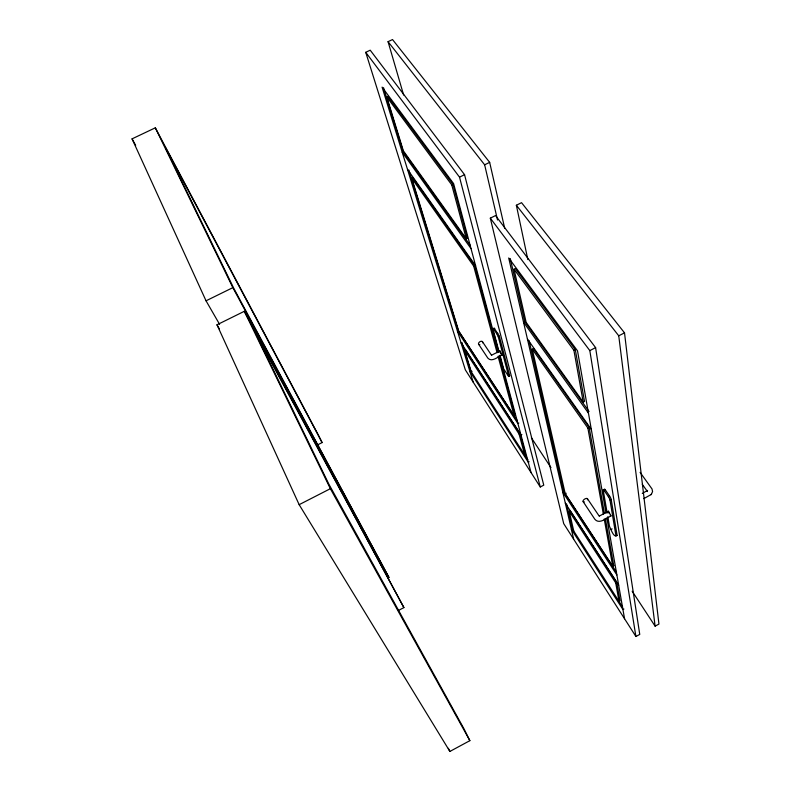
<?xml version="1.0" encoding="UTF-8"?>
<svg xmlns="http://www.w3.org/2000/svg" width="791" height="791" viewBox="0 0 791 791"><rect width="100%" height="100%" fill="white"/><g stroke="black" fill="none" stroke-linecap="round" stroke-linejoin="round"><path stroke-width="1.19" d="M501.059 353.973L502.048 355.05L499.961 350.937L491.804 355.08M647.305 490.786L647.364 491.557L647.532 490.41L642.282 493.446M599.192 516.098L587.406 498.686M583.155 501.662L594.812 519.222C599.281 524.809 606.845 517.808 610.998 515.92L608.477 511.233L608.506 512.014M651.349 494.286L652.575 491.597L652.031 488.976L640.107 472.365M643.844 498.617L651.092 494.553M650.934 494.711L651.537 494.098M499.961 350.937L499.922 351.481M403.904 607.597L244.31 311.308L216.991 324.794L299.156 504.668L449.881 751.45L469.864 740.663L464.08 728.995L328.838 484.112L256.096 334.296L403.904 607.597L398.634 610.365M635.905 636.488L639.751 634.412L595.613 347.635L495.532 215.567L490.321 218.158L563.716 523.642L635.905 636.488L589.819 350.601L490.321 218.158M632.187 591.243L655.106 626.146L658.943 624.079L624.524 332.853L521.546 202.674L516.355 205.245L527.824 259.567M623.911 609.04L622.952 609.554L571.369 529.278L572.288 528.793L566.574 503.907M616.703 582.324L620.015 600.923L619.046 601.437L615.705 582.848L616.703 582.324L570.192 510.798L569.243 511.302L573.742 531.028M604.462 513.567L589.137 427.417L533.45 348.584L532.264 349.187L565.239 493.772L612.728 566.297L613.757 565.753L605.333 518.421M607.814 516.671L609.495 526.322C611.077 529.456 613.826 538.404 617.109 535.418L611.176 499.428A2.689 0.504 61.4 0 0 609.584 496.066L605.491 490.104A2.68 0.504 61.4 0 0 604.364 489.491L603.197 490.104L607.181 513.043M599.351 516.039L608.477 511.233M610.998 529.476L612.105 528.882M603.197 490.104A2.68 0.494 61.4 0 1 604.314 490.717L605.491 490.104M604.314 490.717L608.398 496.689L609.584 496.066M615.991 536.011L609.99 500.05L611.176 499.428M529.149 340.802L563.775 491.725L562.806 492.229L616.871 574.928M565.239 493.772L566.218 493.258M540.263 486.979L543.763 485.16L464.554 174.682L370.208 50.189L365.729 52.315L465.335 369.852L540.263 486.979L459.522 177.154L365.729 52.315M603.355 514.15L587.881 428.06L589.137 427.417M529.149 461.756L528.269 462.221L469.854 371.295L470.675 370.88L461.934 342.463M583.214 402.085L584.509 401.423L575.284 349.612L515.327 268.584L514.031 269.227L526.153 322.372L583.214 402.085L573.91 350.314L514.031 269.227M521.882 434.526L520.972 435.001L461.084 342.899M498.093 352.242L474.788 265.558L412.843 177.866L411.814 178.361L458.77 331.162L514.091 415.651L515.02 415.176L499.052 355.802M518.827 423.066L517.907 423.541L457.406 330.994L458.266 330.559L408.888 170.075M519.964 433.557L525.54 454.301L524.66 454.756L519.054 434.022L519.964 433.557L465.474 349.76L464.624 350.195L471.248 371.74L472.069 371.325M589.819 350.601L595.613 347.635M655.106 626.146L618.75 335.799L624.524 332.853M299.156 504.668L330.351 488.7L469.864 740.663M500.011 355.297L503.738 369.051L508.672 376.506L509.641 375.527L499.269 336.046L494.059 327.919L494.029 328.532M573.91 350.314L575.284 349.612M317.705 444.819L322.095 442.584L318.249 434.813L155.323 127.816L132.057 138.86L206.036 300.807L219.572 324.31M502.048 355.05C498.32 356.345 491.873 362.782 487.829 358.105L478.693 344.342M499.052 351.718L492.981 329.056C492.645 327.494 494.167 330.262 494.691 328.591M493.643 329.125L496.817 333.762L497.875 333.229M510.264 258.519L524.74 321.611L523.543 322.214L588.464 413.179M508.633 376.041L498.271 336.788L499.329 336.254M497.094 352.746L473.68 266.102L474.788 265.558M466.295 238.744L467.432 238.18L452.936 184.273L387.887 96.373L386.779 96.907L403.341 150.804L466.295 238.744L451.73 184.857L386.779 96.907M206.036 300.807L232.841 287.647L389.063 577.657L233.652 288.072L165.517 147.739L322.095 442.584M459.522 177.154L464.554 174.682M497.529 219.997L484.646 164.815L489.659 162.353L392.514 39.55L388.065 41.676L403.618 95.009M451.73 184.857L452.936 184.273M470.002 245.052L403.222 151.674L402.184 152.179L471.021 248.631M610.998 515.92L610.286 515.327M491.567 355.327L482.411 341.633M616.634 535.497L617.109 535.418M388.065 41.676L484.646 164.815M516.355 205.245L618.75 335.799M465.998 236.183L467.432 238.18M642.322 484.399L647.345 491.399M524.74 321.611L589.038 411.518M407.494 169.403L475.599 265.717M527.419 339.003L591.302 429.355M411.814 178.361L473.68 266.102M532.264 349.187L587.881 428.06M508.959 375.339L509.582 376.022L509.641 375.527M496.817 333.762L498.271 336.788M531.374 437.789L550.961 467.6M513.666 413.12L515.02 415.176M612.412 563.706L613.757 565.753M458.266 330.559L517.482 421.01M563.775 491.725L616.535 572.318M565.347 503.224L618.671 585.221M464.624 350.195L519.054 434.022M569.243 511.302L615.705 582.848M470.675 370.88L527.824 459.7M572.288 528.793L622.596 606.984M216.991 324.794L219.463 329.056M132.057 138.86L135.666 145.326M155.323 127.816L232.841 287.647M244.31 311.308L330.351 488.7M448.359 748.286L449.881 751.45M500.248 352.39L500.495 352.924M608.694 512.519L608.951 513.102M473.196 382.142L382.093 87.129L453.589 183.601L498.814 352.341M412.843 177.866L413.555 180.21M383.556 87.752L403.222 151.674M498.053 356.306L514.091 415.651M499.774 355.901L531.048 472.573M573.653 539.175L508.702 257.975L577.509 350.818L606.005 513.062M489.659 162.353L504.737 228.461M604.225 519.005L612.728 566.297M606.855 517.907L624.564 618.76M608.398 496.689A2.689 0.504 61.4 0 1 609.99 500.05M584.371 501.89A2.6 1.256 -32.9 0 1 583.185 500.555A2.6 1.256 -32.9 0 1 586.19 498.449A2.6 1.256 -32.9 0 1 587.377 499.793M479.89 344.718A2.304 1.414 -33.8 0 1 478.595 343.175A2.304 1.414 -33.8 0 1 481.225 341.257A2.304 1.414 -33.8 0 1 482.51 342.8"/></g></svg>
